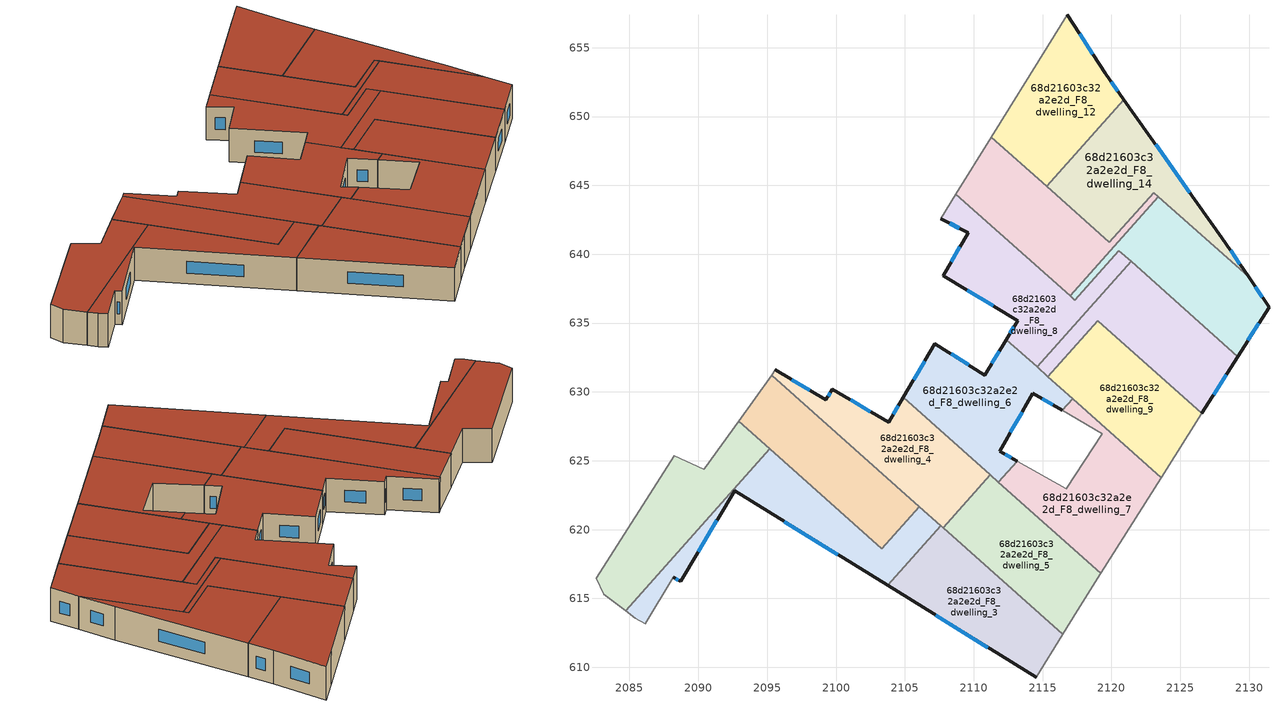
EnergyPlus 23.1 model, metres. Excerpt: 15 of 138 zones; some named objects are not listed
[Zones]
68d21603c32a2e2d_F8_dwelling_0
 floor to 68d21603c32a2e2d_F7_dwelling_0 (EU_floor_Construction): 2095.2,625.87 2084.72,614.11 2083.14,615.31 2082.57,616.49 2088.26,625.37 2090.41,624.39 2090.45,624.44 2092.93,627.89 z24
 wall adiabatic (EU_wall_Construction): 2092.93,627.89 2090.45,624.44 2090.41,624.39 2088.26,625.37 2082.57,616.49 2083.14,615.31 2084.72,614.11 z24:27
 wall to 68d21603c32a2e2d_F8_dwelling_1 (EU_wall_Construction): 2084.72,614.11 2095.2,625.87 z24:27
 wall to 68d21603c32a2e2d_F8_dwelling_2 (EU_wall_Construction): 2095.2,625.87 2092.93,627.89 z24:27
 roof outside (EU_roof_Construction): 2084.72,614.11 2095.2,625.87 2092.93,627.89 2090.45,624.44 2090.41,624.39 2088.26,625.37 2082.57,616.49 2083.14,615.31 z27
68d21603c32a2e2d_F8_dwelling_1
 floor to 68d21603c32a2e2d_F7_dwelling_1 (EU_floor_Construction): 2106.05,621.66 2107.6,620.27 2103.74,615.94 2092.63,622.82 2088.71,616.24 2088.18,616.55 2086.15,613.18 2085.43,613.56 2084.72,614.11 2095.2,625.87 2103.34,618.62 z24
 wall outside (EU_wall_Construction): 2088.18,616.55 2088.71,616.24 2092.63,622.82 2103.74,615.94 z24:27
 wall adiabatic (EU_wall_Construction): 2084.72,614.11 2085.43,613.56 2086.15,613.18 2088.18,616.55 z24:27
 wall to 68d21603c32a2e2d_F8_dwelling_2 (EU_wall_Construction): 2106.05,621.66 2103.34,618.62 2095.2,625.87 z24:27
 wall to 68d21603c32a2e2d_F8_dwelling_4 (EU_wall_Construction): 2107.6,620.27 2106.05,621.66 z24:27
 wall to 68d21603c32a2e2d_F8_dwelling_3 (EU_wall_Construction): 2103.74,615.94 2107.6,620.27 z24:27
 window (EU_Window_Construction): 2096.25,620.58 2100.13,618.18 / 2089.99,618.38 2091.36,620.68 / 2088.36,616.45 2088.54,616.34 z24.98:26.02
 roof outside (EU_roof_Construction): 2103.74,615.94 2107.6,620.27 2106.05,621.66 2103.34,618.62 2095.2,625.87 2084.72,614.11 2085.43,613.56 2086.15,613.18 2088.18,616.55 2088.71,616.24 2092.63,622.82 z27
68d21603c32a2e2d_F8_dwelling_10
 floor to 68d21603c32a2e2d_F7_dwelling_10 (EU_floor_Construction): 2123.08,644.48 2123.41,644.18 2116.99,636.98 2108.71,644.35 2111.28,648.51 2119.86,640.87 z24
 wall to 68d21603c32a2e2d_F8_dwelling_14 (EU_wall_Construction): 2123.41,644.18 2123.08,644.48 2119.86,640.87 2115.29,644.94 z24:27
 wall to 68d21603c32a2e2d_F8_dwelling_13 (EU_wall_Construction): 2116.99,636.98 2123.41,644.18 z24:27
 wall adiabatic (EU_wall_Construction): 2111.28,648.51 2108.71,644.35 z24:27
 wall to 68d21603c32a2e2d_F8_dwelling_8 (EU_wall_Construction): 2108.71,644.35 2116.99,636.98 z24:27
 wall to 68d21603c32a2e2d_F8_dwelling_12 (EU_wall_Construction): 2115.29,644.94 2111.28,648.51 z24:27
 roof outside (EU_roof_Construction): 2119.86,640.87 2111.28,648.51 2108.71,644.35 2116.99,636.98 2123.41,644.18 2123.08,644.48 z27
68d21603c32a2e2d_F8_dwelling_11
 floor to 68d21603c32a2e2d_F7_dwelling_11 (EU_floor_Construction): 2129.17,632.57 2126.57,628.45 2119.01,635.18 2115.39,631.12 2114.6,631.82 2121.43,639.48 z24
 wall outside (EU_wall_Construction): 2126.57,628.45 2129.17,632.57 z24:27
 wall to 68d21603c32a2e2d_F8_dwelling_8 (EU_wall_Construction): 2121.43,639.48 2114.6,631.82 z24:27
 wall to 68d21603c32a2e2d_F8_dwelling_9 (EU_wall_Construction): 2115.39,631.12 2119.01,635.18 2126.57,628.45 z24:27
 wall to 68d21603c32a2e2d_F8_dwelling_13 (EU_wall_Construction): 2129.17,632.57 2121.43,639.48 z24:27
 wall to 68d21603c32a2e2d_F8_dwelling_6 (EU_wall_Construction): 2114.6,631.82 2115.39,631.12 z24:27
 window (EU_Window_Construction): 2127.42,629.79 2128.33,631.23 z24.98:26.02
 roof outside (EU_roof_Construction): 2126.57,628.45 2129.17,632.57 2121.43,639.48 2114.6,631.82 2115.39,631.12 2119.01,635.18 z27
68d21603c32a2e2d_F8_dwelling_12
 floor to 68d21603c32a2e2d_F7_dwelling_12 (EU_floor_Construction): 2116.79,657.41 2119.54,653.13 2120.9,651.23 2115.29,644.94 2111.28,648.51 2115.36,655.11 z24
 wall outside (EU_wall_Construction): 2120.9,651.23 2119.54,653.13 2116.79,657.41 z24:27
 wall to 68d21603c32a2e2d_F8_dwelling_14 (EU_wall_Construction): 2115.29,644.94 2120.9,651.23 z24:27
 wall adiabatic (EU_wall_Construction): 2116.79,657.41 2115.36,655.11 2111.28,648.51 z24:27
 window (EU_Window_Construction): 2118.65,654.52 2117.69,656.02 / 2120.46,651.85 2119.98,652.52 z24.98:26.02
 roof outside (EU_roof_Construction): 2115.29,644.94 2120.9,651.23 2119.54,653.13 2116.79,657.41 2115.36,655.11 2111.28,648.51 z27
68d21603c32a2e2d_F8_dwelling_13
 floor to 68d21603c32a2e2d_F7_dwelling_13 (EU_floor_Construction): 2129.96,638.35 2131.44,636.17 2129.17,632.57 2120.54,640.27 2117.33,636.67 2116.99,636.98 2123.41,644.18 z24
 wall outside (EU_wall_Construction): 2129.17,632.57 2131.44,636.17 2129.96,638.35 z24:27
 wall to 68d21603c32a2e2d_F8_dwelling_8 (EU_wall_Construction): 2117,636.98 2117.33,636.67 2120.54,640.27 2121.42,639.48 z24:27
 wall to 68d21603c32a2e2d_F8_dwelling_14 (EU_wall_Construction): 2129.96,638.35 2123.41,644.18 z24:27
 window (EU_Window_Construction): 2130.96,636.88 2130.44,637.64 / 2129.91,633.74 2130.71,635 z24.98:26.02
 roof outside (EU_roof_Construction): 2129.17,632.57 2131.44,636.17 2129.96,638.35 2123.41,644.18 2116.99,636.98 2117.33,636.67 2120.54,640.27 z27
68d21603c32a2e2d_F8_dwelling_14
 floor to 68d21603c32a2e2d_F7_dwelling_14 (EU_floor_Construction): 2120.9,651.23 2128.02,641.21 2129.96,638.35 2123.08,644.48 2119.86,640.87 2115.29,644.94 z24
 wall outside (EU_wall_Construction): 2129.96,638.35 2128.02,641.21 2120.9,651.23 z24:27
 window (EU_Window_Construction): 2125.7,644.47 2123.21,647.97 / 2129.33,639.28 2128.65,640.28 z24.98:26.02
 roof outside (EU_roof_Construction): 2129.96,638.35 2128.02,641.21 2120.9,651.23 2115.29,644.94 2119.86,640.87 2123.08,644.48 z27
68d21603c32a2e2d_F8_dwelling_2
 floor to 68d21603c32a2e2d_F7_dwelling_2 (EU_floor_Construction): 2106.05,621.66 2103.34,618.62 2092.93,627.89 2095.32,631.21 z24
 wall adiabatic (EU_wall_Construction): 2095.32,631.21 2092.93,627.89 z24:27
 wall to 68d21603c32a2e2d_F8_dwelling_4 (EU_wall_Construction): 2106.05,621.66 2095.32,631.21 z24:27
 roof outside (EU_roof_Construction): 2103.34,618.62 2106.05,621.66 2095.32,631.21 2092.93,627.89 z27
68d21603c32a2e2d_F8_dwelling_3
 floor to 68d21603c32a2e2d_F7_dwelling_3 (EU_floor_Construction): 2116.45,612.39 2114.54,609.27 2103.74,615.94 2107.6,620.27 z24
 wall outside (EU_wall_Construction): 2103.74,615.94 2114.54,609.27 z24:27
 wall adiabatic (EU_wall_Construction): 2114.54,609.27 2116.45,612.39 z24:27
 wall to 68d21603c32a2e2d_F8_dwelling_5 (EU_wall_Construction): 2116.45,612.39 2107.77,620.12 z24:27
 wall to 68d21603c32a2e2d_F8_dwelling_4 (EU_wall_Construction): 2107.77,620.12 2107.6,620.27 z24:27
 window (EU_Window_Construction): 2107.26,613.77 2111.03,611.44 z24.98:26.02
 roof outside (EU_roof_Construction): 2114.54,609.27 2116.45,612.39 2107.6,620.27 2103.74,615.94 z27
68d21603c32a2e2d_F8_dwelling_4
 floor to 68d21603c32a2e2d_F7_dwelling_4 (EU_floor_Construction): 2104.88,629.6 2111.2,623.97 2107.77,620.12 2095.32,631.21 2095.6,631.6 2099.27,629.44 2099.72,630.21 2103.81,627.79 z24
 wall outside (EU_wall_Construction): 2104.88,629.6 2103.81,627.79 2099.72,630.21 2099.27,629.44 2095.6,631.6 z24:27
 wall adiabatic (EU_wall_Construction): 2095.6,631.6 2095.32,631.21 z24:27
 wall to 68d21603c32a2e2d_F8_dwelling_5 (EU_wall_Construction): 2107.77,620.12 2111.2,623.97 z24:27
 wall to 68d21603c32a2e2d_F8_dwelling_6 (EU_wall_Construction): 2111.2,623.97 2104.88,629.6 z24:27
 window (EU_Window_Construction): 2098.08,630.14 2096.8,630.89 / 2099.58,629.96 2099.42,629.69 / 2102.48,628.57 2101.05,629.42 / 2104.53,629.01 2104.16,628.38 z24.98:26.02
 roof outside (EU_roof_Construction): 2107.77,620.12 2111.2,623.97 2104.88,629.6 2103.81,627.79 2099.72,630.21 2099.27,629.44 2095.6,631.6 2095.32,631.21 z27
68d21603c32a2e2d_F8_dwelling_5
 floor to 68d21603c32a2e2d_F7_dwelling_5 (EU_floor_Construction): 2119.22,616.82 2117.5,614.1 2116.45,612.39 2107.77,620.12 2111.2,623.97 z24
 wall adiabatic (EU_wall_Construction): 2116.45,612.39 2117.5,614.1 2119.22,616.82 z24:27
 wall to 68d21603c32a2e2d_F8_dwelling_7 (EU_wall_Construction): 2119.22,616.82 2111.78,623.45 z24:27
 wall to 68d21603c32a2e2d_F8_dwelling_6 (EU_wall_Construction): 2111.78,623.45 2111.2,623.97 z24:27
 roof outside (EU_roof_Construction): 2117.5,614.1 2119.22,616.82 2111.2,623.97 2107.77,620.12 2116.45,612.39 z27
68d21603c32a2e2d_F8_dwelling_6
 floor to 68d21603c32a2e2d_F7_dwelling_6 (EU_floor_Construction): 2117.18,629.51 2116.43,628.67 2114.3,629.91 2111.87,625.7 2113.15,624.98 2111.78,623.45 2104.88,629.6 2107.18,633.52 2110.81,631.23 2112.36,633.81 z24
 wall outside (EU_wall_Construction): 2112.36,633.81 2110.81,631.23 2107.18,633.52 2104.88,629.6 / 2113.15,624.98 2111.87,625.7 2114.3,629.91 2116.43,628.67 z24:27
 wall to 68d21603c32a2e2d_F8_dwelling_7 (EU_wall_Construction): 2116.43,628.67 2117.18,629.51 / 2111.78,623.45 2113.15,624.98 z24:27
 wall to 68d21603c32a2e2d_F8_dwelling_8 (EU_wall_Construction): 2114.6,631.82 2112.36,633.81 z24:27
 wall to 68d21603c32a2e2d_F8_dwelling_9 (EU_wall_Construction): 2117.18,629.51 2115.39,631.11 z24:27
 window (EU_Window_Construction): 2109.63,631.97 2108.36,632.77 / 2111.86,632.97 2111.32,632.07 / 2114.99,629.5 2115.74,629.07 / 2112.66,627.07 2113.51,628.54 / 2112.73,625.22 2112.29,625.46 / 2106.43,632.24 2105.63,630.87 z24.98:26.02
 roof outside (EU_roof_Construction): 2113.15,624.98 2111.87,625.7 2114.3,629.91 2116.43,628.67 2117.18,629.51 2112.36,633.81 2110.81,631.23 2107.18,633.52 2104.88,629.6 2111.78,623.45 z27
68d21603c32a2e2d_F8_dwelling_7
 floor to 68d21603c32a2e2d_F7_dwelling_7 (EU_floor_Construction): 2119.33,626.98 2116.43,628.67 2117.18,629.51 2123.62,623.78 2119.22,616.82 2111.78,623.45 2113.15,624.98 2116.73,622.99 z24
 wall adiabatic (EU_wall_Construction): 2116.43,628.67 2119.33,626.98 2116.73,622.99 2113.15,624.98 / 2119.22,616.82 2123.62,623.78 z24:27
 wall to 68d21603c32a2e2d_F8_dwelling_9 (EU_wall_Construction): 2123.62,623.78 2117.18,629.51 z24:27
 roof outside (EU_roof_Construction): 2119.22,616.82 2123.62,623.78 2117.18,629.51 2116.43,628.67 2119.33,626.98 2116.73,622.99 2113.15,624.98 2111.78,623.45 z27
68d21603c32a2e2d_F8_dwelling_8
 floor to 68d21603c32a2e2d_F7_dwelling_8 (EU_floor_Construction): 2120.54,640.27 2121.43,639.48 2114.6,631.82 2112.36,633.81 2113.19,635.19 2107.78,638.45 2109.59,641.55 2107.61,642.58 2108.71,644.35 2117.33,636.67 z24
 wall outside (EU_wall_Construction): 2107.61,642.58 2109.59,641.55 2107.78,638.45 2113.19,635.19 2112.36,633.81 z24:27
 wall adiabatic (EU_wall_Construction): 2108.71,644.35 2107.61,642.58 z24:27
 window (EU_Window_Construction): 2109.54,637.39 2111.43,636.25 / 2109,640.54 2108.37,639.45 / 2108.26,642.24 2108.95,641.88 / 2112.92,634.74 2112.63,634.26 z24.98:26.02
 roof outside (EU_roof_Construction): 2117.33,636.67 2108.71,644.35 2107.61,642.58 2109.59,641.55 2107.78,638.45 2113.19,635.19 2112.36,633.81 2114.6,631.82 2121.43,639.48 2120.54,640.27 z27
68d21603c32a2e2d_F8_dwelling_9
 floor to 68d21603c32a2e2d_F7_dwelling_9 (EU_floor_Construction): 2126.57,628.45 2123.62,623.78 2115.39,631.12 2119.01,635.18 z24
 wall adiabatic (EU_wall_Construction): 2123.62,623.78 2126.57,628.45 z24:27
 roof outside (EU_roof_Construction): 2123.62,623.78 2126.57,628.45 2119.01,635.18 2115.39,631.12 z27
[Building]
EU S2 Campaign: North Axis=0; Terrain=City; Solar Distribution=FullExterior
[Site:Location]
Bologna: Latitude=44.5; Longitude=11.25; Time Zone=1; Elevation=37
[SizingPeriod:WeatherFileDays]
AnnualSizingPeriod: Begin Month=1; Begin Day of Month=1; End Month=12; End Day of Month=31; Day of Week for Start Day=Monday; Use Weather File Daylight Saving Period=No; Use Weather File Rain and Snow Indicators=No
[MATERIAL]
EU_InternalMass_Material: Roughness=MediumRough; Thickness=0.1; Conductivity=1; Density=1800; Specific Heat=900; Thermal Absorptance=0.9; Solar Absorptance=0.7; Visible Absorptance=0.7
[MATERIAL:NOMASS] Roughness=MediumRough; Thermal Absorptance=0.9; Solar Absorptance=0.7; Visible Absorptance=0.7
Name | Thermal Resistance
EU_wall_NoMass | 0.905828
EU_roof_NoMass | 0.37593
EU_floor_NoMass | 0.67114
[WINDOWMATERIAL:SIMPLEGLAZINGSYSTEM]
EU_Window_SimpleGlazing: UFactor=4.52486; Solar Heat Gain Coefficient=0.85; Visible Transmittance=0.85
[CONSTRUCTION]
EU_wall_Construction: EU_wall_NoMass
EU_roof_Construction: EU_roof_NoMass
EU_floor_Construction: EU_floor_NoMass
EU_Window_Construction: EU_Window_SimpleGlazing
EU_InternalMass_Construction: EU_InternalMass_Material
[ZONE] Type=1; Multiplier=1; Ceiling Height=autocalculate; Floor Area=autocalculate; Part of Total Floor Area=Yes
Name | Volume
68d21603c32a2e2d_F8_dwelling_0 | 172.838
68d21603c32a2e2d_F8_dwelling_1 | 172.783
68d21603c32a2e2d_F8_dwelling_10 | 172.806
68d21603c32a2e2d_F8_dwelling_11; 68d21603c32a2e2d_F8_dwelling_5; 68d21603c32a2e2d_F8_dwelling_8 | 172.813
68d21603c32a2e2d_F8_dwelling_12; 68d21603c32a2e2d_F8_dwelling_4 | 172.819
68d21603c32a2e2d_F8_dwelling_13 | 172.802
68d21603c32a2e2d_F8_dwelling_14 | 172.797
68d21603c32a2e2d_F8_dwelling_2 | 172.78
68d21603c32a2e2d_F8_dwelling_3 | 172.805
68d21603c32a2e2d_F8_dwelling_6 | 172.79
68d21603c32a2e2d_F8_dwelling_7 | 172.781
68d21603c32a2e2d_F8_dwelling_9 | 172.817
[INTERNALMASS] Construction=EU_InternalMass_Construction
Name | Zone or ZoneList | Surface Area
68d21603c32a2e2d_F8_dwelling_0_EU_InternalMass | 68d21603c32a2e2d_F8_dwelling_0 | 57.6126
68d21603c32a2e2d_F8_dwelling_1_EU_InternalMass | 68d21603c32a2e2d_F8_dwelling_1 | 57.5952
68d21603c32a2e2d_F8_dwelling_2_EU_InternalMass | 68d21603c32a2e2d_F8_dwelling_2 | 57.5935
68d21603c32a2e2d_F8_dwelling_3_EU_InternalMass | 68d21603c32a2e2d_F8_dwelling_3 | 57.5983
68d21603c32a2e2d_F8_dwelling_4_EU_InternalMass | 68d21603c32a2e2d_F8_dwelling_4 | 57.6072
68d21603c32a2e2d_F8_dwelling_5_EU_InternalMass | 68d21603c32a2e2d_F8_dwelling_5 | 57.604
68d21603c32a2e2d_F8_dwelling_6_EU_InternalMass | 68d21603c32a2e2d_F8_dwelling_6 | 57.5969
68d21603c32a2e2d_F8_dwelling_7_EU_InternalMass | 68d21603c32a2e2d_F8_dwelling_7 | 57.5938
68d21603c32a2e2d_F8_dwelling_8_EU_InternalMass | 68d21603c32a2e2d_F8_dwelling_8 | 57.6031
68d21603c32a2e2d_F8_dwelling_9_EU_InternalMass | 68d21603c32a2e2d_F8_dwelling_9 | 57.6045
68d21603c32a2e2d_F8_dwelling_10_EU_InternalMass | 68d21603c32a2e2d_F8_dwelling_10 | 57.601
68d21603c32a2e2d_F8_dwelling_11_EU_InternalMass | 68d21603c32a2e2d_F8_dwelling_11 | 57.605
68d21603c32a2e2d_F8_dwelling_12_EU_InternalMass | 68d21603c32a2e2d_F8_dwelling_12 | 57.6034
68d21603c32a2e2d_F8_dwelling_13_EU_InternalMass | 68d21603c32a2e2d_F8_dwelling_13 | 57.6016
68d21603c32a2e2d_F8_dwelling_14_EU_InternalMass | 68d21603c32a2e2d_F8_dwelling_14 | 57.5988
[OTHEREQUIPMENT] Fuel Type=Electricity; Design Level Calculation Method=Watts/Area; Power per Zone Floor Area=1; Fraction Latent=0; Fraction Radiant=0; Fraction Lost=0; Carbon Dioxide Generation Rate=0; EndUse Subcategory=EU_Step8_InternalGains
Name | Zone or ZoneList or Space or SpaceList | Schedule
EU_Step8_InternalGain_68d21603c32a2e2d_F8_dwelling_0_f000 | 68d21603c32a2e2d_F8_dwelling_0 | EU_Step8_GainSchedule_68d21603c32a2e2d_F8_dwelling_0_f000
EU_Step8_InternalGain_68d21603c32a2e2d_F8_dwelling_1_f000 | 68d21603c32a2e2d_F8_dwelling_1 | EU_Step8_GainSchedule_68d21603c32a2e2d_F8_dwelling_1_f000
EU_Step8_InternalGain_68d21603c32a2e2d_F8_dwelling_2_f000 | 68d21603c32a2e2d_F8_dwelling_2 | EU_Step8_GainSchedule_68d21603c32a2e2d_F8_dwelling_2_f000
EU_Step8_InternalGain_68d21603c32a2e2d_F8_dwelling_3_f000 | 68d21603c32a2e2d_F8_dwelling_3 | EU_Step8_GainSchedule_68d21603c32a2e2d_F8_dwelling_3_f000
EU_Step8_InternalGain_68d21603c32a2e2d_F8_dwelling_4_f000 | 68d21603c32a2e2d_F8_dwelling_4 | EU_Step8_GainSchedule_68d21603c32a2e2d_F8_dwelling_4_f000
EU_Step8_InternalGain_68d21603c32a2e2d_F8_dwelling_5_f000 | 68d21603c32a2e2d_F8_dwelling_5 | EU_Step8_GainSchedule_68d21603c32a2e2d_F8_dwelling_5_f000
EU_Step8_InternalGain_68d21603c32a2e2d_F8_dwelling_6_f000 | 68d21603c32a2e2d_F8_dwelling_6 | EU_Step8_GainSchedule_68d21603c32a2e2d_F8_dwelling_6_f000
EU_Step8_InternalGain_68d21603c32a2e2d_F8_dwelling_7_f000 | 68d21603c32a2e2d_F8_dwelling_7 | EU_Step8_GainSchedule_68d21603c32a2e2d_F8_dwelling_7_f000
EU_Step8_InternalGain_68d21603c32a2e2d_F8_dwelling_8_f000 | 68d21603c32a2e2d_F8_dwelling_8 | EU_Step8_GainSchedule_68d21603c32a2e2d_F8_dwelling_8_f000
EU_Step8_InternalGain_68d21603c32a2e2d_F8_dwelling_9_f000 | 68d21603c32a2e2d_F8_dwelling_9 | EU_Step8_GainSchedule_68d21603c32a2e2d_F8_dwelling_9_f000
EU_Step8_InternalGain_68d21603c32a2e2d_F8_dwelling_10_f000 | 68d21603c32a2e2d_F8_dwelling_10 | EU_Step8_GainSchedule_68d21603c32a2e2d_F8_dwelling_10_f000
EU_Step8_InternalGain_68d21603c32a2e2d_F8_dwelling_11_f000 | 68d21603c32a2e2d_F8_dwelling_11 | EU_Step8_GainSchedule_68d21603c32a2e2d_F8_dwelling_11_f000
EU_Step8_InternalGain_68d21603c32a2e2d_F8_dwelling_12_f000 | 68d21603c32a2e2d_F8_dwelling_12 | EU_Step8_GainSchedule_68d21603c32a2e2d_F8_dwelling_12_f000
EU_Step8_InternalGain_68d21603c32a2e2d_F8_dwelling_13_f000 | 68d21603c32a2e2d_F8_dwelling_13 | EU_Step8_GainSchedule_68d21603c32a2e2d_F8_dwelling_13_f000
EU_Step8_InternalGain_68d21603c32a2e2d_F8_dwelling_14_f000 | 68d21603c32a2e2d_F8_dwelling_14 | EU_Step8_GainSchedule_68d21603c32a2e2d_F8_dwelling_14_f000
[ZONEVENTILATION:DESIGNFLOWRATE] Schedule=EU_AlwaysOn; Design Flow Rate Calculation Method=AirChanges/Hour; Air Changes per Hour=0.73129; Ventilation Type=Natural; Fan Pressure Rise=0; Fan Total Efficiency=1; Constant Term Coefficient=1; Temperature Term Coefficient=0; Velocity Term Coefficient=0; Velocity Squared Term Coefficient=0; Minimum Indoor Temperature=-100; Maximum Indoor Temperature=100; Delta Temperature=-100; Minimum Outdoor Temperature=-100; Maximum Outdoor Temperature=100; Maximum Wind Speed=40
Name | Zone or ZoneList or Space or SpaceList
EU_ConstantAir_68d21603c32a2e2d_F8_dwelling_0 | 68d21603c32a2e2d_F8_dwelling_0
EU_ConstantAir_68d21603c32a2e2d_F8_dwelling_1 | 68d21603c32a2e2d_F8_dwelling_1
EU_ConstantAir_68d21603c32a2e2d_F8_dwelling_2 | 68d21603c32a2e2d_F8_dwelling_2
EU_ConstantAir_68d21603c32a2e2d_F8_dwelling_3 | 68d21603c32a2e2d_F8_dwelling_3
EU_ConstantAir_68d21603c32a2e2d_F8_dwelling_4 | 68d21603c32a2e2d_F8_dwelling_4
EU_ConstantAir_68d21603c32a2e2d_F8_dwelling_5 | 68d21603c32a2e2d_F8_dwelling_5
EU_ConstantAir_68d21603c32a2e2d_F8_dwelling_6 | 68d21603c32a2e2d_F8_dwelling_6
EU_ConstantAir_68d21603c32a2e2d_F8_dwelling_7 | 68d21603c32a2e2d_F8_dwelling_7
EU_ConstantAir_68d21603c32a2e2d_F8_dwelling_8 | 68d21603c32a2e2d_F8_dwelling_8
EU_ConstantAir_68d21603c32a2e2d_F8_dwelling_9 | 68d21603c32a2e2d_F8_dwelling_9
EU_ConstantAir_68d21603c32a2e2d_F8_dwelling_10 | 68d21603c32a2e2d_F8_dwelling_10
EU_ConstantAir_68d21603c32a2e2d_F8_dwelling_11 | 68d21603c32a2e2d_F8_dwelling_11
EU_ConstantAir_68d21603c32a2e2d_F8_dwelling_12 | 68d21603c32a2e2d_F8_dwelling_12
EU_ConstantAir_68d21603c32a2e2d_F8_dwelling_13 | 68d21603c32a2e2d_F8_dwelling_13
EU_ConstantAir_68d21603c32a2e2d_F8_dwelling_14 | 68d21603c32a2e2d_F8_dwelling_14
[HVACTEMPLATE:ZONE:IDEALLOADSAIRSYSTEM] System Availability Schedule=EU_AlwaysOn; Maximum Heating Supply Air Temperature=50; Minimum Cooling Supply Air Temperature=13; Maximum Heating Supply Air Humidity Ratio=0.0156; Minimum Cooling Supply Air Humidity Ratio=0.0077; Heating Limit=NoLimit; Cooling Limit=NoLimit; Heating Availability Schedule=EU_AlwaysOn; Cooling Availability Schedule=EU_CoolingOff; Dehumidification Control Type=ConstantSensibleHeatRatio; Cooling Sensible Heat Ratio=0.7; Dehumidification Setpoint=60; Humidification Control Type=None; Humidification Setpoint=30; Outdoor Air Method=None; Outdoor Air Flow Rate per Person=0.00944; Outdoor Air Flow Rate per Zone Floor Area=0; Outdoor Air Flow Rate per Zone=0; Demand Controlled Ventilation Type=None; Outdoor Air Economizer Type=NoEconomizer; Heat Recovery Type=None; Sensible Heat Recovery Effectiveness=0.7; Latent Heat Recovery Effectiveness=0.65
Name | Template Thermostat
68d21603c32a2e2d_F8_dwelling_0 | EU_HeatOnly_68d21603c32a2e2d_F8_dwelling_0
68d21603c32a2e2d_F8_dwelling_1 | EU_HeatOnly_68d21603c32a2e2d_F8_dwelling_1
68d21603c32a2e2d_F8_dwelling_2 | EU_HeatOnly_68d21603c32a2e2d_F8_dwelling_2
68d21603c32a2e2d_F8_dwelling_3 | EU_HeatOnly_68d21603c32a2e2d_F8_dwelling_3
68d21603c32a2e2d_F8_dwelling_4 | EU_HeatOnly_68d21603c32a2e2d_F8_dwelling_4
68d21603c32a2e2d_F8_dwelling_5 | EU_HeatOnly_68d21603c32a2e2d_F8_dwelling_5
68d21603c32a2e2d_F8_dwelling_6 | EU_HeatOnly_68d21603c32a2e2d_F8_dwelling_6
68d21603c32a2e2d_F8_dwelling_7 | EU_HeatOnly_68d21603c32a2e2d_F8_dwelling_7
68d21603c32a2e2d_F8_dwelling_8 | EU_HeatOnly_68d21603c32a2e2d_F8_dwelling_8
68d21603c32a2e2d_F8_dwelling_9 | EU_HeatOnly_68d21603c32a2e2d_F8_dwelling_9
68d21603c32a2e2d_F8_dwelling_10 | EU_HeatOnly_68d21603c32a2e2d_F8_dwelling_10
68d21603c32a2e2d_F8_dwelling_11 | EU_HeatOnly_68d21603c32a2e2d_F8_dwelling_11
68d21603c32a2e2d_F8_dwelling_12 | EU_HeatOnly_68d21603c32a2e2d_F8_dwelling_12
68d21603c32a2e2d_F8_dwelling_13 | EU_HeatOnly_68d21603c32a2e2d_F8_dwelling_13
68d21603c32a2e2d_F8_dwelling_14 | EU_HeatOnly_68d21603c32a2e2d_F8_dwelling_14
[SIZING:ZONE] Zone Cooling Design Supply Air Temperature Input Method=SupplyAirTemperature; Zone Cooling Design Supply Air Temperature=13; Zone Heating Design Supply Air Temperature Input Method=SupplyAirTemperature; Zone Heating Design Supply Air Temperature=50; Zone Cooling Design Supply Air Humidity Ratio=0.008; Zone Heating Design Supply Air Humidity Ratio=0.008; Cooling Design Air Flow Method=DesignDay; Cooling Design Air Flow Rate=0; Cooling Minimum Air Flow per Zone Floor Area=0.000762; Cooling Minimum Air Flow=0; Cooling Minimum Air Flow Fraction=0.2; Heating Design Air Flow Method=DesignDay; Heating Design Air Flow Rate=0; Heating Maximum Air Flow per Zone Floor Area=0.002032; Heating Maximum Air Flow=0.141576; Heating Maximum Air Flow Fraction=0.3; Account for Dedicated Outdoor Air System=No; Dedicated Outdoor Air System Control Strategy=NeutralSupplyAir; Dedicated Outdoor Air Low Setpoint Temperature for Design=autosize; Dedicated Outdoor Air High Setpoint Temperature for Design=autosize; Zone Load Sizing Method=Sensible Load Only No Latent Load; Zone Latent Cooling Design Supply Air Humidity Ratio Input Method=HumidityRatioDifference; Zone Cooling Design Supply Air Humidity Ratio Difference=0.005; Zone Latent Heating Design Supply Air Humidity Ratio Input Method=HumidityRatioDifference; Zone Humidification Design Supply Air Humidity Ratio Difference=0.005
68d21603c32a2e2d_F8_dwelling_0; 68d21603c32a2e2d_F8_dwelling_1; 68d21603c32a2e2d_F8_dwelling_2; 68d21603c32a2e2d_F8_dwelling_3; 68d21603c32a2e2d_F8_dwelling_4; 68d21603c32a2e2d_F8_dwelling_5; 68d21603c32a2e2d_F8_dwelling_6; 68d21603c32a2e2d_F8_dwelling_7; 68d21603c32a2e2d_F8_dwelling_8; 68d21603c32a2e2d_F8_dwelling_9; 68d21603c32a2e2d_F8_dwelling_10; 68d21603c32a2e2d_F8_dwelling_11; 68d21603c32a2e2d_F8_dwelling_12; 68d21603c32a2e2d_F8_dwelling_13; 68d21603c32a2e2d_F8_dwelling_14
[SCHEDULE:CONSTANT]
Name | Hourly Value
EU_AlwaysOn | 1
EU_CoolingOff | 0
[SCHEDULE:FILE] Column Number=1; Rows to Skip at Top=0; Number of Hours of Data=8760; Column Separator=Comma; Interpolate to Timestep=No; Minutes per Item=60; Adjust Schedule for Daylight Savings=Yes
Name | File
EU_Step8_GainSchedule_68d21603c32a2e2d_F8_dwelling_0_f000 | ../../schedules/68d21603c32a2e2d/68d21603c32a2e2d_F8_dwelling_0_f000_gain.csv
EU_Step8_GainSchedule_68d21603c32a2e2d_F8_dwelling_1_f000 | ../../schedules/68d21603c32a2e2d/68d21603c32a2e2d_F8_dwelling_1_f000_gain.csv
EU_Step8_GainSchedule_68d21603c32a2e2d_F8_dwelling_2_f000 | ../../schedules/68d21603c32a2e2d/68d21603c32a2e2d_F8_dwelling_2_f000_gain.csv
EU_Step8_GainSchedule_68d21603c32a2e2d_F8_dwelling_3_f000 | ../../schedules/68d21603c32a2e2d/68d21603c32a2e2d_F8_dwelling_3_f000_gain.csv
EU_Step8_GainSchedule_68d21603c32a2e2d_F8_dwelling_4_f000 | ../../schedules/68d21603c32a2e2d/68d21603c32a2e2d_F8_dwelling_4_f000_gain.csv
EU_Step8_GainSchedule_68d21603c32a2e2d_F8_dwelling_5_f000 | ../../schedules/68d21603c32a2e2d/68d21603c32a2e2d_F8_dwelling_5_f000_gain.csv
EU_Step8_GainSchedule_68d21603c32a2e2d_F8_dwelling_6_f000 | ../../schedules/68d21603c32a2e2d/68d21603c32a2e2d_F8_dwelling_6_f000_gain.csv
EU_Step8_GainSchedule_68d21603c32a2e2d_F8_dwelling_7_f000 | ../../schedules/68d21603c32a2e2d/68d21603c32a2e2d_F8_dwelling_7_f000_gain.csv
EU_Step8_GainSchedule_68d21603c32a2e2d_F8_dwelling_8_f000 | ../../schedules/68d21603c32a2e2d/68d21603c32a2e2d_F8_dwelling_8_f000_gain.csv
EU_Step8_GainSchedule_68d21603c32a2e2d_F8_dwelling_9_f000 | ../../schedules/68d21603c32a2e2d/68d21603c32a2e2d_F8_dwelling_9_f000_gain.csv
EU_Step8_GainSchedule_68d21603c32a2e2d_F8_dwelling_10_f000 | ../../schedules/68d21603c32a2e2d/68d21603c32a2e2d_F8_dwelling_10_f000_gain.csv
EU_Step8_GainSchedule_68d21603c32a2e2d_F8_dwelling_11_f000 | ../../schedules/68d21603c32a2e2d/68d21603c32a2e2d_F8_dwelling_11_f000_gain.csv
EU_Step8_GainSchedule_68d21603c32a2e2d_F8_dwelling_12_f000 | ../../schedules/68d21603c32a2e2d/68d21603c32a2e2d_F8_dwelling_12_f000_gain.csv
EU_Step8_GainSchedule_68d21603c32a2e2d_F8_dwelling_13_f000 | ../../schedules/68d21603c32a2e2d/68d21603c32a2e2d_F8_dwelling_13_f000_gain.csv
EU_Step8_GainSchedule_68d21603c32a2e2d_F8_dwelling_14_f000 | ../../schedules/68d21603c32a2e2d/68d21603c32a2e2d_F8_dwelling_14_f000_gain.csv
